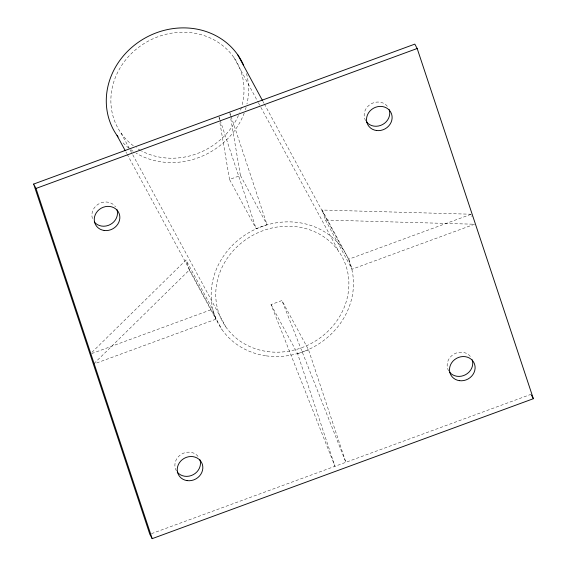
<?xml version="1.0" encoding="UTF-8"?>
<svg xmlns="http://www.w3.org/2000/svg" width="567" height="567" viewBox="0 0 567 567"><rect width="100%" height="100%" fill="white"/><g stroke="black" fill="none" stroke-linecap="round" stroke-linejoin="round"><path stroke-width="0.43" stroke-dasharray="2.83 2.13" d="M91.96 352.313L186.004 260.012L212.59 309.192L215.914 319.193L93.392 364.177M94.023 363.56L189.321 270.02L186.004 260.012M231.067 116.299L267.014 224.667L256.128 228.664L229.536 179.484L240.429 175.487L229.819 112.968M91.726 353.567L212.59 309.192M471.248 214.227L322.134 210.031L348.726 259.211L471.248 214.227L472.077 216.729M325.458 220.039L352.043 269.212L474.565 224.234L325.458 220.039L322.134 210.031M271.026 304.564L297.618 353.737L334.962 466.308L271.026 304.564L281.919 300.56L308.512 349.74L345.856 462.303L281.919 300.56M297.618 353.737L308.512 349.74M151.481 533.667L530.995 394.334M263.088 101.642L263.931 103.201M264.35 103.981L342.695 248.878M233.916 57.501L257.928 101.904M258.346 102.684L260.451 106.582M260.877 107.361L338.797 251.479M240.429 175.487L267.014 224.667M120.955 132.947L129.8 149.305M130.219 150.085L132.324 153.976M132.749 154.756L225.836 326.925M125.902 151.906L126.746 153.466M127.164 154.245L221.938 329.526M189.321 270.02L215.914 319.193M348.726 259.211L352.043 269.212M229.67 112.096L230.79 115.455M219.897 119.46L218.784 116.1L219.372 119.573M220.173 120.296L256.128 228.664M219.961 123.046L229.536 179.484M92.435 218.593A13.084 11.829 -28.4 0 1 99.402 203.525A13.084 11.829 -28.4 0 1 115.569 206.863M365.672 120.757A13.084 11.829 -28.4 0 1 370.542 104.208A13.084 11.829 -28.4 0 1 387.828 106.887M176.394 470.865A13.084 11.829 -28.4 0 1 181.256 454.316A13.084 11.829 -28.4 0 1 198.542 456.995M448.66 370.903A13.084 11.829 -28.4 0 1 453.529 354.354A13.084 11.829 -28.4 0 1 470.816 357.04M246.489 73.526A72.675 65.708 -28.4 0 1 246.957 103.988M246.113 107.319A72.675 65.708 -28.4 0 1 245.369 109.785M244.221 113.06A72.675 65.708 -28.4 0 1 136.066 153.118M133.075 151.233A72.675 65.708 -28.4 0 1 129.538 148.667M128.858 148.136A72.675 65.708 -28.4 0 1 121.898 141.608M133.344 145.769A67.983 61.463 -28.4 0 1 121.451 65.729A67.983 61.463 -28.4 0 1 204.524 35.728A67.983 61.463 -28.4 0 1 241.648 106.653M241.414 107.461A67.983 61.463 -28.4 0 1 239.763 112.287M238.452 115.455A67.983 61.463 -28.4 0 1 141.403 150.879M140.63 150.468A67.983 61.463 -28.4 0 1 136.158 147.76M266.249 355.856A72.675 65.708 -28.4 0 0 350.385 264.215A72.675 65.708 -28.4 0 0 230.315 247.538A72.675 65.708 -28.4 0 0 266.249 355.856M267.291 351.554A67.983 61.463 -28.4 0 0 345.99 265.824A67.983 61.463 -28.4 0 0 233.675 250.224A67.983 61.463 -28.4 0 0 267.291 351.554"/><path stroke-width="0.85" d="M33.637 184.069L414.817 44.127L417.177 48.5L533.363 398.707L152.183 538.65L149.823 534.277L33.637 184.069L36.005 188.442L152.183 538.65M36.005 188.442L417.177 48.5M531.392 395.064L533.363 398.707M237.814 54.9L262.663 100.862M117.057 135.548L125.059 150.347M199.931 459.759A13.084 11.829 -28.4 0 1 193.354 474.629A13.084 11.829 -28.4 0 1 177.273 472.134M472.198 359.797A13.084 11.829 -28.4 0 1 465.627 374.667A13.084 11.829 -28.4 0 1 449.546 372.172M116.951 209.627A13.084 11.829 -28.4 0 1 110.352 224.489A13.084 11.829 -28.4 0 1 94.278 221.973M389.21 109.651A13.084 11.829 -28.4 0 1 382.64 124.52A13.084 11.829 -28.4 0 1 366.558 122.025M118.056 136.938A72.675 65.708 -28.4 0 1 144.649 38.28A72.675 65.708 -28.4 0 1 243.668 65.418M187.145 480.625A13.084 11.829 -28.4 0 0 202.291 464.132A13.084 11.829 -28.4 0 0 180.682 461.127A13.084 11.829 -28.4 0 0 187.145 480.625M459.419 380.663A13.084 11.829 -28.4 0 0 474.565 364.17A13.084 11.829 -28.4 0 0 452.948 361.165A13.084 11.829 -28.4 0 0 459.419 380.663M104.144 230.471A13.084 11.829 -28.4 0 0 119.311 214A13.084 11.829 -28.4 0 0 97.708 210.967A13.084 11.829 -28.4 0 0 104.144 230.471M376.431 130.516A13.084 11.829 -28.4 0 0 391.577 114.017A13.084 11.829 -28.4 0 0 369.96 111.019A13.084 11.829 -28.4 0 0 376.431 130.516"/></g></svg>
